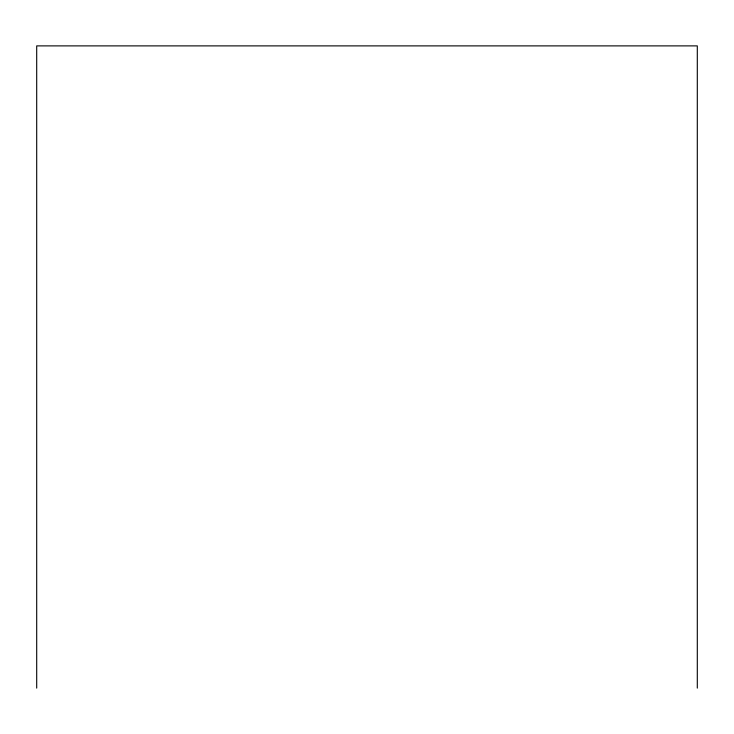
<?xml version="1.0" encoding="UTF-8"?>
<svg xmlns="http://www.w3.org/2000/svg" width="734" height="734" viewBox="0 0 734 734"><rect width="100%" height="100%" fill="white"/><g stroke="black" fill="none" stroke-linecap="round" stroke-linejoin="round"><path stroke-width="1.1" d="M697.3 688.116L697.3 45.884L36.7 45.884L36.7 688.116"/></g></svg>
